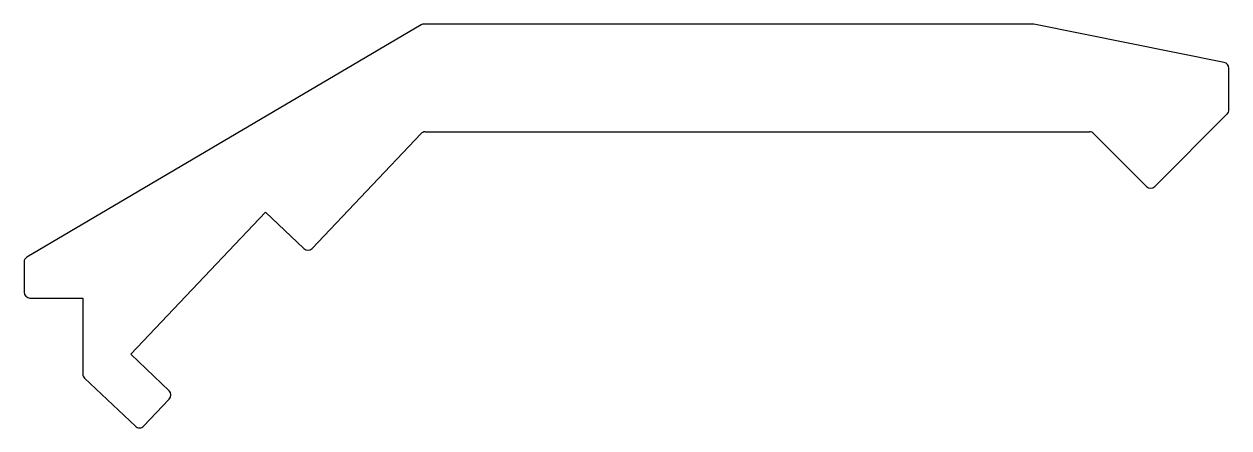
# Model space of a CAD drawing. Extents: x -125.4 to -63.8, y 137 to 157.6.
import ezdxf

# ---------------------------------------------------------------- set-up
doc = ezdxf.new("R2010")
doc.units = 0
doc.layers.get('0').update_dxf_attribs({"linetype": 'CONTINUOUS'})

msp = doc.modelspace()

# ---------------------------------------------------------------- linework, layer by layer
for p, q in [((-73.83, 157.612), (-104.918, 157.612)), ((-64.041, 155.66), (-73.771, 157.606)), ((-105.071, 157.57), (-125.209, 145.719)), ((-63.8, 153.236), (-63.8, 155.366)), ((-67.588, 149.324), (-63.888, 153.024)), ((-104.871, 152.112), (-70.924, 152.112)), ((-110.645, 146.164), (-105.089, 152.018)), ((-70.712, 152.024), (-68.012, 149.324)), ((-119.911, 140.757), (-113.027, 148.011)), ((-113.027, 148.011), (-111.069, 146.152)), ((-125.357, 145.461), (-125.357, 143.932)), ((-125.057, 143.632), (-122.357, 143.632)), ((-122.357, 143.632), (-122.357, 139.761)), ((-117.952, 138.899), (-119.911, 140.757)), ((-122.264, 139.543), (-119.673, 137.085)), ((-119.249, 137.096), (-117.941, 138.475))]:
    msp.add_line(p, q)
for centre, start, end in [((-104.918, 157.312), 90, 120.47551), ((-73.83, 157.312), 78.69007, 90), ((-64.1, 155.366), 0, 78.69007), ((-64.1, 153.236), 315, 0), ((-104.871, 151.812), 90, 136.49984), ((-70.924, 151.812), 45, 90), ((-67.8, 149.536), 225, 315), ((-110.862, 146.37), 226.50032, 316.49984), ((-125.057, 145.461), 120.47551, 180), ((-125.057, 143.932), 180, 270), ((-122.057, 139.761), 180, 226.49992), ((-118.159, 138.681), 316.5007, 46.50032), ((-119.467, 137.303), 226.49992, 316.5007)]:
    msp.add_arc(centre, 0.3, start, end)

doc.saveas('drawing.dxf')
